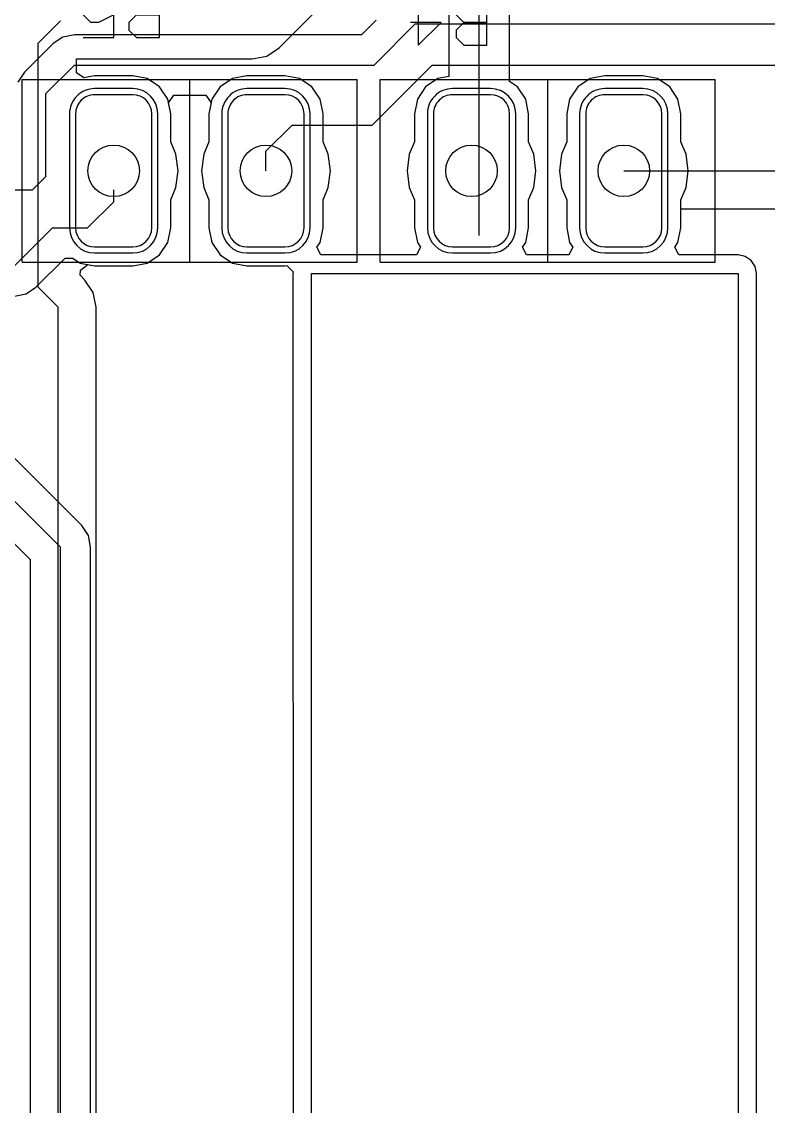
# Model space of a CAD drawing. Header units: millimetres. Extents: x 0 to 2.36, y 0 to 2.36.
# Drawn here: x 1.08 to 1.57, y 0.613 to 1.325 of the extents above; entities that cross this region are included whole.
import ezdxf

# ---------------------------------------------------------------- set-up
doc = ezdxf.new("R2010")
doc.units = ezdxf.units.MM
doc.header["$MEASUREMENT"] = 0
for name, color, linetype in [('BottomLayer', 5, 'Continuous'), ('BottomSolder', 6, 'Continuous'), ('MultiLayer', 9, 'Continuous'), ('PadHoleLayer', 156, 'Continuous'), ('TopLayer', 1, 'Continuous'), ('TopOverlay', 2, 'Continuous'), ('TopSolder', 216, 'Continuous')]:
    doc.layers.add(name, color=color, linetype=linetype)

# ---------------------------------------------------------------- blocks, each defined once
blk = doc.blocks.new('JUMPER2_18')
at = {"layer": 'BottomLayer'}
for p, q in [((0.0125, 0.05), (-0.0125, 0.05)), ((0.1125, 0.05), (0.0875, 0.05)), ((-0.025, 0.0375), (-0.025, -0.0375)), ((0.025, -0.0375), (0.025, 0.0375)), ((0.075, 0.0375), (0.075, -0.0375)), ((0.125, -0.0375), (0.125, 0.0375)), ((-0.0125, -0.05), (0.0125, -0.05)), ((0.0875, -0.05), (0.1125, -0.05))]:
    blk.add_line(p, q, dxfattribs=at)
for centre, start, end in [((-0.0125, 0.0375), 90, 180), ((0.0125, 0.0375), 0, 90), ((0.0875, 0.0375), 90, 180), ((0.1125, 0.0375), 0, 90), ((-0.0125, -0.0375), 180, 270), ((0.0125, -0.0375), 270, 0), ((0.0875, -0.0375), 180, 270), ((0.1125, -0.0375), 270, 0)]:
    blk.add_arc(centre, 0.0125, start, end, dxfattribs=at)
at = {"layer": 'BottomSolder'}
for p, q in [((0.0125, 0.054), (-0.0125, 0.054)), ((0.1125, 0.054), (0.0875, 0.054)), ((-0.029, 0.0375), (-0.029, -0.0375)), ((0.029, -0.0375), (0.029, 0.0375)), ((0.071, 0.0375), (0.071, -0.0375)), ((0.129, -0.0375), (0.129, 0.0375)), ((-0.0125, -0.054), (0.0125, -0.054)), ((0.0875, -0.054), (0.1125, -0.054))]:
    blk.add_line(p, q, dxfattribs=at)
for centre, start, end in [((-0.0125, 0.0375), 90, 180), ((0.0125, 0.0375), 0, 90), ((0.0875, 0.0375), 90, 180), ((0.1125, 0.0375), 0, 90), ((-0.0125, -0.0375), 180, 270), ((0.0125, -0.0375), 270, 0), ((0.0875, -0.0375), 180, 270), ((0.1125, -0.0375), 270, 0)]:
    blk.add_arc(centre, 0.0165, start, end, dxfattribs=at)
at = {"layer": 'MultiLayer'}
for p, q in [((0.0125, 0.05), (-0.0125, 0.05)), ((0.1125, 0.05), (0.0875, 0.05)), ((-0.025, 0.0375), (-0.025, -0.0375)), ((0.025, -0.0375), (0.025, 0.0375)), ((0.075, 0.0375), (0.075, -0.0375)), ((0.125, -0.0375), (0.125, 0.0375)), ((-0.0125, -0.05), (0.0125, -0.05)), ((0.0875, -0.05), (0.1125, -0.05))]:
    blk.add_line(p, q, dxfattribs=at)
for centre, start, end in [((-0.0125, 0.0375), 90, 180), ((0.0125, 0.0375), 0, 90), ((0.0875, 0.0375), 90, 180), ((0.1125, 0.0375), 0, 90), ((-0.0125, -0.0375), 180, 270), ((0.0125, -0.0375), 270, 0), ((0.0875, -0.0375), 180, 270), ((0.1125, -0.0375), 270, 0)]:
    blk.add_arc(centre, 0.0125, start, end, dxfattribs=at)
at = {"layer": 'PadHoleLayer'}
for centre in [(0, 0), (0.1, 0)]:
    blk.add_circle(centre, 0.01693, dxfattribs=at)
at = {"layer": 'TopLayer'}
for p, q in [((0.0125, 0.05), (-0.0125, 0.05)), ((0.1125, 0.05), (0.0875, 0.05)), ((-0.025, 0.0375), (-0.025, -0.0375)), ((0.025, -0.0375), (0.025, 0.0375)), ((0.075, 0.0375), (0.075, -0.0375)), ((0.125, -0.0375), (0.125, 0.0375)), ((-0.0125, -0.05), (0.0125, -0.05)), ((0.0875, -0.05), (0.1125, -0.05))]:
    blk.add_line(p, q, dxfattribs=at)
for centre, start, end in [((-0.0125, 0.0375), 90, 180), ((0.0125, 0.0375), 0, 90), ((0.0875, 0.0375), 90, 180), ((0.1125, 0.0375), 0, 90), ((-0.0125, -0.0375), 180, 270), ((0.0125, -0.0375), 270, 0), ((0.0875, -0.0375), 180, 270), ((0.1125, -0.0375), 270, 0)]:
    blk.add_arc(centre, 0.0125, start, end, dxfattribs=at)
at = {"layer": 'TopOverlay'}
for p, q in [((-0.06, 0.06), (-0.06, -0.06)), ((0.16, 0.06), (-0.06, 0.06)), ((0.05, 0.06), (0.05, -0.06)), ((0.16, 0.06), (0.16, -0.06)), ((0.16, -0.06), (-0.06, -0.06)), ((0.07, -0.08751), (0.07, -0.1175)), ((0.085, -0.08751), (0.07, -0.08751)), ((0.08999, -0.09251), (0.085, -0.08751)), ((0.08999, -0.09751), (0.08999, -0.09251)), ((0.11998, -0.08751), (0.09999, -0.08751)), ((0.09999, -0.08751), (0.09999, -0.1025)), ((0.085, -0.1025), (0.08999, -0.09751)), ((0.09999, -0.1025), (0.10999, -0.09751)), ((0.10999, -0.09751), (0.11499, -0.09751)), ((0.11499, -0.09751), (0.11998, -0.1025)), ((0.085, -0.1025), (0.07, -0.1025)), ((0.07, -0.1025), (0.085, -0.1025)), ((0.08999, -0.1075), (0.085, -0.1025)), ((0.11998, -0.1025), (0.11998, -0.1125)), ((0.085, -0.1175), (0.08999, -0.1125)), ((0.08999, -0.1125), (0.08999, -0.1075)), ((0.10499, -0.1175), (0.09999, -0.1125)), ((0.11998, -0.1125), (0.11499, -0.1175)), ((0.07, -0.1175), (0.085, -0.1175)), ((0.11499, -0.1175), (0.10499, -0.1175))]:
    blk.add_line(p, q, dxfattribs=at)
at = {"layer": 'TopSolder'}
for p, q in [((0.0125, 0.054), (-0.0125, 0.054)), ((0.1125, 0.054), (0.0875, 0.054)), ((-0.029, 0.0375), (-0.029, -0.0375)), ((0.029, -0.0375), (0.029, 0.0375)), ((0.071, 0.0375), (0.071, -0.0375)), ((0.129, -0.0375), (0.129, 0.0375)), ((-0.0125, -0.054), (0.0125, -0.054)), ((0.0875, -0.054), (0.1125, -0.054))]:
    blk.add_line(p, q, dxfattribs=at)
for centre, start, end in [((-0.0125, 0.0375), 90, 180), ((0.0125, 0.0375), 0, 90), ((0.0875, 0.0375), 90, 180), ((0.1125, 0.0375), 0, 90), ((-0.0125, -0.0375), 180, 270), ((0.0125, -0.0375), 270, 0), ((0.0875, -0.0375), 180, 270), ((0.1125, -0.0375), 270, 0)]:
    blk.add_arc(centre, 0.0165, start, end, dxfattribs=at)
blk = doc.blocks.new('JUMPER2_19')
at = {"layer": 'BottomLayer'}
for p, q in [((0.0125, 0.05), (-0.0125, 0.05)), ((0.1125, 0.05), (0.0875, 0.05)), ((-0.025, 0.0375), (-0.025, -0.0375)), ((0.025, -0.0375), (0.025, 0.0375)), ((0.075, 0.0375), (0.075, -0.0375)), ((0.125, -0.0375), (0.125, 0.0375)), ((-0.0125, -0.05), (0.0125, -0.05)), ((0.0875, -0.05), (0.1125, -0.05))]:
    blk.add_line(p, q, dxfattribs=at)
for centre, start, end in [((-0.0125, 0.0375), 90, 180), ((0.0125, 0.0375), 0, 90), ((0.0875, 0.0375), 90, 180), ((0.1125, 0.0375), 0, 90), ((-0.0125, -0.0375), 180, 270), ((0.0125, -0.0375), 270, 0), ((0.0875, -0.0375), 180, 270), ((0.1125, -0.0375), 270, 0)]:
    blk.add_arc(centre, 0.0125, start, end, dxfattribs=at)
at = {"layer": 'BottomSolder'}
for p, q in [((0.0125, 0.054), (-0.0125, 0.054)), ((0.1125, 0.054), (0.0875, 0.054)), ((-0.029, 0.0375), (-0.029, -0.0375)), ((0.029, -0.0375), (0.029, 0.0375)), ((0.071, 0.0375), (0.071, -0.0375)), ((0.129, -0.0375), (0.129, 0.0375)), ((-0.0125, -0.054), (0.0125, -0.054)), ((0.0875, -0.054), (0.1125, -0.054))]:
    blk.add_line(p, q, dxfattribs=at)
for centre, start, end in [((-0.0125, 0.0375), 90, 180), ((0.0125, 0.0375), 0, 90), ((0.0875, 0.0375), 90, 180), ((0.1125, 0.0375), 0, 90), ((-0.0125, -0.0375), 180, 270), ((0.0125, -0.0375), 270, 0), ((0.0875, -0.0375), 180, 270), ((0.1125, -0.0375), 270, 0)]:
    blk.add_arc(centre, 0.0165, start, end, dxfattribs=at)
at = {"layer": 'MultiLayer'}
for p, q in [((0.0125, 0.05), (-0.0125, 0.05)), ((0.1125, 0.05), (0.0875, 0.05)), ((-0.025, 0.0375), (-0.025, -0.0375)), ((0.025, -0.0375), (0.025, 0.0375)), ((0.075, 0.0375), (0.075, -0.0375)), ((0.125, -0.0375), (0.125, 0.0375)), ((-0.0125, -0.05), (0.0125, -0.05)), ((0.0875, -0.05), (0.1125, -0.05))]:
    blk.add_line(p, q, dxfattribs=at)
for centre, start, end in [((-0.0125, 0.0375), 90, 180), ((0.0125, 0.0375), 0, 90), ((0.0875, 0.0375), 90, 180), ((0.1125, 0.0375), 0, 90), ((-0.0125, -0.0375), 180, 270), ((0.0125, -0.0375), 270, 0), ((0.0875, -0.0375), 180, 270), ((0.1125, -0.0375), 270, 0)]:
    blk.add_arc(centre, 0.0125, start, end, dxfattribs=at)
at = {"layer": 'PadHoleLayer'}
for centre in [(0, 0), (0.1, 0)]:
    blk.add_circle(centre, 0.01693, dxfattribs=at)
at = {"layer": 'TopLayer'}
for p, q in [((0.0125, 0.05), (-0.0125, 0.05)), ((0.1125, 0.05), (0.0875, 0.05)), ((-0.025, 0.0375), (-0.025, -0.0375)), ((0.025, -0.0375), (0.025, 0.0375)), ((0.075, 0.0375), (0.075, -0.0375)), ((0.125, -0.0375), (0.125, 0.0375)), ((-0.0125, -0.05), (0.0125, -0.05)), ((0.0875, -0.05), (0.1125, -0.05))]:
    blk.add_line(p, q, dxfattribs=at)
for centre, start, end in [((-0.0125, 0.0375), 90, 180), ((0.0125, 0.0375), 0, 90), ((0.0875, 0.0375), 90, 180), ((0.1125, 0.0375), 0, 90), ((-0.0125, -0.0375), 180, 270), ((0.0125, -0.0375), 270, 0), ((0.0875, -0.0375), 180, 270), ((0.1125, -0.0375), 270, 0)]:
    blk.add_arc(centre, 0.0125, start, end, dxfattribs=at)
at = {"layer": 'TopOverlay'}
for p, q in [((0.16, 0.06), (-0.06, 0.06)), ((-0.06, 0.06), (-0.06, -0.06)), ((0.05, 0.06), (0.05, -0.06)), ((0.16, 0.06), (0.16, -0.06)), ((0.16, -0.06), (-0.06, -0.06)), ((0.09, -0.08251), (0.09, -0.1125)), ((0.105, -0.08251), (0.09, -0.08251)), ((0.10999, -0.08751), (0.105, -0.08251)), ((0.13499, -0.08251), (0.11999, -0.0975)), ((0.13499, -0.1125), (0.13499, -0.08251)), ((0.105, -0.0975), (0.10999, -0.09251)), ((0.10999, -0.09251), (0.10999, -0.08751)), ((0.105, -0.0975), (0.09, -0.0975)), ((0.09, -0.0975), (0.105, -0.0975)), ((0.10999, -0.1025), (0.105, -0.0975)), ((0.11999, -0.0975), (0.13998, -0.0975)), ((0.10999, -0.1075), (0.10999, -0.1025)), ((0.09, -0.1125), (0.105, -0.1125)), ((0.105, -0.1125), (0.10999, -0.1075))]:
    blk.add_line(p, q, dxfattribs=at)
at = {"layer": 'TopSolder'}
for p, q in [((0.0125, 0.054), (-0.0125, 0.054)), ((0.1125, 0.054), (0.0875, 0.054)), ((-0.029, 0.0375), (-0.029, -0.0375)), ((0.029, -0.0375), (0.029, 0.0375)), ((0.071, 0.0375), (0.071, -0.0375)), ((0.129, -0.0375), (0.129, 0.0375)), ((-0.0125, -0.054), (0.0125, -0.054)), ((0.0875, -0.054), (0.1125, -0.054))]:
    blk.add_line(p, q, dxfattribs=at)
for centre, start, end in [((-0.0125, 0.0375), 90, 180), ((0.0125, 0.0375), 0, 90), ((0.0875, 0.0375), 90, 180), ((0.1125, 0.0375), 0, 90), ((-0.0125, -0.0375), 180, 270), ((0.0125, -0.0375), 270, 0), ((0.0875, -0.0375), 180, 270), ((0.1125, -0.0375), 270, 0)]:
    blk.add_arc(centre, 0.0165, start, end, dxfattribs=at)

msp = doc.modelspace()

# ---------------------------------------------------------------- linework, layer by layer
at = {"layer": 'BottomLayer'}
for p, q in [((1.31244, 1.3265), (1.30283, 1.31688)), ((1.31106, 1.297), (1.33806, 1.324)), ((1.33806, 1.324), (1.73389, 1.324)), ((1.10664, 1.31537), (1.10019, 1.31106)), ((1.11425, 1.31688), (1.10664, 1.31537)), ((1.30283, 1.31688), (1.11425, 1.31688)), ((1.10019, 1.31106), (1.08144, 1.29231)), ((1.08144, 1.29231), (1.07713, 1.28586)), ((1.0955, 1.27825), (1.11425, 1.297)), ((1.11425, 1.297), (1.31106, 1.297)), ((1.30975, 1.2575), (1.34925, 1.297)), ((1.34925, 1.297), (1.66618, 1.297)), ((1.0955, 1.22379), (1.0955, 1.27825)), ((1.17606, 1.27212), (1.17942, 1.27712)), ((1.17942, 1.27712), (1.20058, 1.27712)), ((1.20058, 1.27712), (1.20394, 1.27212)), ((1.17748, 1.265), (1.17606, 1.27212)), ((1.20394, 1.27212), (1.20252, 1.265)), ((1.17748, 1.24658), (1.17748, 1.265)), ((1.20252, 1.265), (1.20252, 1.24658)), ((1.24, 1.24038), (1.25712, 1.2575)), ((1.25712, 1.2575), (1.30975, 1.2575)), ((1.18085, 1.23845), (1.17748, 1.24658)), ((1.20252, 1.24658), (1.19915, 1.23845)), ((1.24, 1.2275), (1.24, 1.24038)), ((1.18229, 1.2275), (1.18085, 1.23845)), ((1.19915, 1.23845), (1.19771, 1.2275)), ((1.18085, 1.21655), (1.18229, 1.2275)), ((1.19771, 1.2275), (1.19915, 1.21655)), ((1.475, 1.2275), (1.65404, 1.2275)), ((1.08671, 1.215), (1.0955, 1.22379)), ((0.895, 1.215), (1.08671, 1.215)), ((1.14, 1.20712), (1.14, 1.215)), ((1.17748, 1.20842), (1.18085, 1.21655)), ((1.19915, 1.21655), (1.20252, 1.20842)), ((1.12288, 1.19), (1.14, 1.20712)), ((1.17748, 1.19), (1.17748, 1.20842)), ((1.20252, 1.20842), (1.20252, 1.19)), ((1.51248, 1.19), (1.51248, 1.20252)), ((1.51248, 1.20252), (1.64369, 1.20252)), ((1.0749, 1.165), (1.0999, 1.19)), ((1.0999, 1.19), (1.12288, 1.19)), ((1.17558, 1.18044), (1.17748, 1.19)), ((1.20252, 1.19), (1.20442, 1.18044)), ((1.51058, 1.18044), (1.51248, 1.19)), ((1.17016, 1.17234), (1.17558, 1.18044)), ((1.20442, 1.18044), (1.20984, 1.17234)), ((1.50844, 1.17723), (1.51058, 1.18044)), ((1.51111, 1.17223), (1.50844, 1.17723)), ((1.08896, 1.15094), (1.10813, 1.17012)), ((1.10813, 1.17012), (1.11316, 1.17012)), ((1.11316, 1.17012), (1.11794, 1.16692)), ((1.16206, 1.16692), (1.17016, 1.17234)), ((1.20984, 1.17234), (1.21794, 1.16692)), ((1.55, 1.17223), (1.51111, 1.17223)), ((1.55468, 1.1713), (1.55, 1.17223)), ((1.55865, 1.16865), (1.55468, 1.1713)), ((1.11794, 1.16692), (1.1275, 1.16502)), ((1.1275, 1.16502), (1.1525, 1.16502)), ((1.1525, 1.16502), (1.16206, 1.16692)), ((1.21794, 1.16692), (1.2275, 1.16502)), ((1.2275, 1.16502), (1.2525, 1.16502)), ((1.2525, 1.16502), (1.25371, 1.16526)), ((1.25371, 1.16526), (1.25797, 1.16101)), ((1.5613, 1.16468), (1.55865, 1.16865)), ((1.56224, 1.16), (1.5613, 1.16468)), ((1.25797, 1.16101), (1.25776, 1.16)), ((1.25776, 1.16), (1.25777, 0.3)), ((1.56224, 0.3), (1.56224, 1.16)), ((1.08251, 1.14663), (1.08896, 1.15094)), ((1.0749, 1.14512), (1.08251, 1.14663)), ((1.11906, 0.99431), (1.00281, 1.11056)), ((0.98875, 1.0965), (1.105, 0.98025)), ((1.04359, 1.01355), (1.08512, 0.97202)), ((1.12337, 0.98786), (1.11906, 0.99431)), ((1.12488, 0.98025), (1.12337, 0.98786)), ((1.105, 0.36013), (1.105, 0.98025)), ((1.12488, 0.36836), (1.12488, 0.98025)), ((1.08512, 0.97202), (1.08512, 0.37662))]:
    msp.add_line(p, q, dxfattribs=at)
at = {"layer": 'MultiLayer'}
for p, q in [((1.27, 0.3), (1.27, 1.16)), ((1.27, 1.16), (1.55, 1.16)), ((1.55, 1.16), (1.55, 0.3))]:
    msp.add_line(p, q, dxfattribs=at)
at = {"layer": 'TopLayer'}
for p, q in [((1.24866, 1.30834), (1.3016, 1.36128)), ((1.36012, 1.36121), (1.36012, 1.28951)), ((1.38, 1.185), (1.38, 1.36121)), ((1.39988, 1.28619), (1.39988, 1.35012)), ((1.0905, 1.31136), (1.10514, 1.326)), ((1.0905, 1.151), (1.0905, 1.31136)), ((1.24056, 1.30292), (1.24866, 1.30834)), ((1.11548, 1.30101), (1.11549, 1.30102)), ((1.11548, 1.29199), (1.11548, 1.30101)), ((1.11549, 1.30102), (1.231, 1.30102)), ((1.231, 1.30102), (1.24056, 1.30292)), ((1.12048, 1.28858), (1.11548, 1.29199)), ((1.1275, 1.28998), (1.12048, 1.28858)), ((1.1525, 1.28998), (1.1275, 1.28998)), ((1.16206, 1.28808), (1.1525, 1.28998)), ((1.17016, 1.28266), (1.16206, 1.28808)), ((1.21794, 1.28808), (1.20984, 1.28266)), ((1.2275, 1.28998), (1.21794, 1.28808)), ((1.2525, 1.28998), (1.2275, 1.28998)), ((1.26206, 1.28808), (1.2525, 1.28998)), ((1.27016, 1.28266), (1.26206, 1.28808)), ((1.35294, 1.28808), (1.34484, 1.28266)), ((1.36012, 1.28951), (1.35294, 1.28808)), ((1.40516, 1.28266), (1.39988, 1.28619)), ((1.45294, 1.28808), (1.44484, 1.28266)), ((1.4625, 1.28998), (1.45294, 1.28808)), ((1.4875, 1.28998), (1.4625, 1.28998)), ((1.49706, 1.28808), (1.4875, 1.28998)), ((1.50516, 1.28266), (1.49706, 1.28808)), ((1.17558, 1.27456), (1.17016, 1.28266)), ((1.20984, 1.28266), (1.20442, 1.27456)), ((1.27558, 1.27456), (1.27016, 1.28266)), ((1.34484, 1.28266), (1.33942, 1.27456)), ((1.41058, 1.27456), (1.40516, 1.28266)), ((1.44484, 1.28266), (1.43942, 1.27456)), ((1.51058, 1.27456), (1.50516, 1.28266)), ((1.17748, 1.265), (1.17558, 1.27456)), ((1.20442, 1.27456), (1.20252, 1.265)), ((1.27748, 1.265), (1.27558, 1.27456)), ((1.33942, 1.27456), (1.33752, 1.265)), ((1.41248, 1.265), (1.41058, 1.27456)), ((1.43942, 1.27456), (1.43752, 1.265)), ((1.51248, 1.265), (1.51058, 1.27456)), ((1.17748, 1.24658), (1.17748, 1.265)), ((1.20252, 1.265), (1.20252, 1.24658)), ((1.27748, 1.24658), (1.27748, 1.265)), ((1.33752, 1.265), (1.33752, 1.24658)), ((1.41248, 1.24658), (1.41248, 1.265)), ((1.43752, 1.265), (1.43752, 1.24658)), ((1.51248, 1.24658), (1.51248, 1.265)), ((1.18085, 1.23845), (1.17748, 1.24658)), ((1.20252, 1.24658), (1.19915, 1.23845)), ((1.28085, 1.23845), (1.27748, 1.24658)), ((1.33752, 1.24658), (1.33415, 1.23845)), ((1.41585, 1.23845), (1.41248, 1.24658)), ((1.43752, 1.24658), (1.43415, 1.23845)), ((1.51585, 1.23845), (1.51248, 1.24658)), ((1.18229, 1.2275), (1.18085, 1.23845)), ((1.19915, 1.23845), (1.19771, 1.2275)), ((1.28229, 1.2275), (1.28085, 1.23845)), ((1.33415, 1.23845), (1.33271, 1.2275)), ((1.41729, 1.2275), (1.41585, 1.23845)), ((1.43415, 1.23845), (1.43271, 1.2275)), ((1.51729, 1.2275), (1.51585, 1.23845)), ((1.18085, 1.21655), (1.18229, 1.2275)), ((1.19771, 1.2275), (1.19915, 1.21655)), ((1.28085, 1.21655), (1.28229, 1.2275)), ((1.33271, 1.2275), (1.33415, 1.21655)), ((1.41585, 1.21655), (1.41729, 1.2275)), ((1.43271, 1.2275), (1.43415, 1.21655)), ((1.51585, 1.21655), (1.51729, 1.2275)), ((1.17748, 1.20842), (1.18085, 1.21655)), ((1.19915, 1.21655), (1.20252, 1.20842)), ((1.27748, 1.20842), (1.28085, 1.21655)), ((1.33415, 1.21655), (1.33752, 1.20842)), ((1.41248, 1.20842), (1.41585, 1.21655)), ((1.43415, 1.21655), (1.43752, 1.20842)), ((1.51248, 1.20842), (1.51585, 1.21655)), ((1.17748, 1.19), (1.17748, 1.20842)), ((1.20252, 1.20842), (1.20252, 1.19)), ((1.27748, 1.19), (1.27748, 1.20842)), ((1.33752, 1.20842), (1.33752, 1.19)), ((1.41248, 1.19), (1.41248, 1.20842)), ((1.43752, 1.20842), (1.43752, 1.19)), ((1.51248, 1.19), (1.51248, 1.20842)), ((1.17558, 1.18044), (1.17748, 1.19)), ((1.20252, 1.19), (1.20442, 1.18044)), ((1.27558, 1.18044), (1.27748, 1.19)), ((1.33752, 1.19), (1.33942, 1.18044)), ((1.41058, 1.18044), (1.41248, 1.19)), ((1.43752, 1.19), (1.43942, 1.18044)), ((1.51058, 1.18044), (1.51248, 1.19)), ((1.17016, 1.17234), (1.17558, 1.18044)), ((1.20442, 1.18044), (1.20984, 1.17234)), ((1.27344, 1.17723), (1.27558, 1.18044)), ((1.27611, 1.17223), (1.27344, 1.17723)), ((1.34156, 1.17723), (1.33889, 1.17223)), ((1.33942, 1.18044), (1.34156, 1.17723)), ((1.40844, 1.17723), (1.41058, 1.18044)), ((1.41111, 1.17223), (1.40844, 1.17723)), ((1.44156, 1.17723), (1.43889, 1.17223)), ((1.43942, 1.18044), (1.44156, 1.17723)), ((1.50844, 1.17723), (1.51058, 1.18044)), ((1.51111, 1.17223), (1.50844, 1.17723)), ((1.16206, 1.16692), (1.17016, 1.17234)), ((1.20984, 1.17234), (1.21794, 1.16692)), ((1.33889, 1.17223), (1.27611, 1.17223)), ((1.43889, 1.17223), (1.41111, 1.17223)), ((1.55, 1.17223), (1.51111, 1.17223)), ((1.55468, 1.1713), (1.55, 1.17223)), ((1.55865, 1.16865), (1.55468, 1.1713)), ((1.11801, 1.15882), (1.1183, 1.16232)), ((1.1183, 1.16232), (1.12312, 1.16589)), ((1.12312, 1.16589), (1.1275, 1.16502)), ((1.1275, 1.16502), (1.1525, 1.16502)), ((1.1525, 1.16502), (1.16206, 1.16692)), ((1.21794, 1.16692), (1.2275, 1.16502)), ((1.2275, 1.16502), (1.2525, 1.16502)), ((1.2525, 1.16502), (1.25371, 1.16526)), ((1.25371, 1.16526), (1.25797, 1.16101)), ((1.5613, 1.16468), (1.55865, 1.16865)), ((1.56224, 1.16), (1.5613, 1.16468)), ((1.12116, 1.15566), (1.11801, 1.15882)), ((1.12658, 1.14756), (1.12116, 1.15566)), ((1.25797, 1.16101), (1.25776, 1.16)), ((1.25776, 1.16), (1.25777, 0.3)), ((1.56224, 0.3), (1.56224, 1.16)), ((1.0905, 1.151), (1.1035, 1.138)), ((1.12848, 1.138), (1.12658, 1.14756)), ((1.1035, 0.27746), (1.1035, 1.138)), ((1.12848, 0.28781), (1.12848, 1.138))]:
    msp.add_line(p, q, dxfattribs=at)

# ---------------------------------------------------------------- block references
at = {"rotation": 180}
for name, p in [('JUMPER2_18', (1.24, 1.2275)), ('JUMPER2_19', (1.475, 1.2275))]:
    msp.add_blockref(name, p, dxfattribs=at)

doc.saveas('drawing.dxf')
